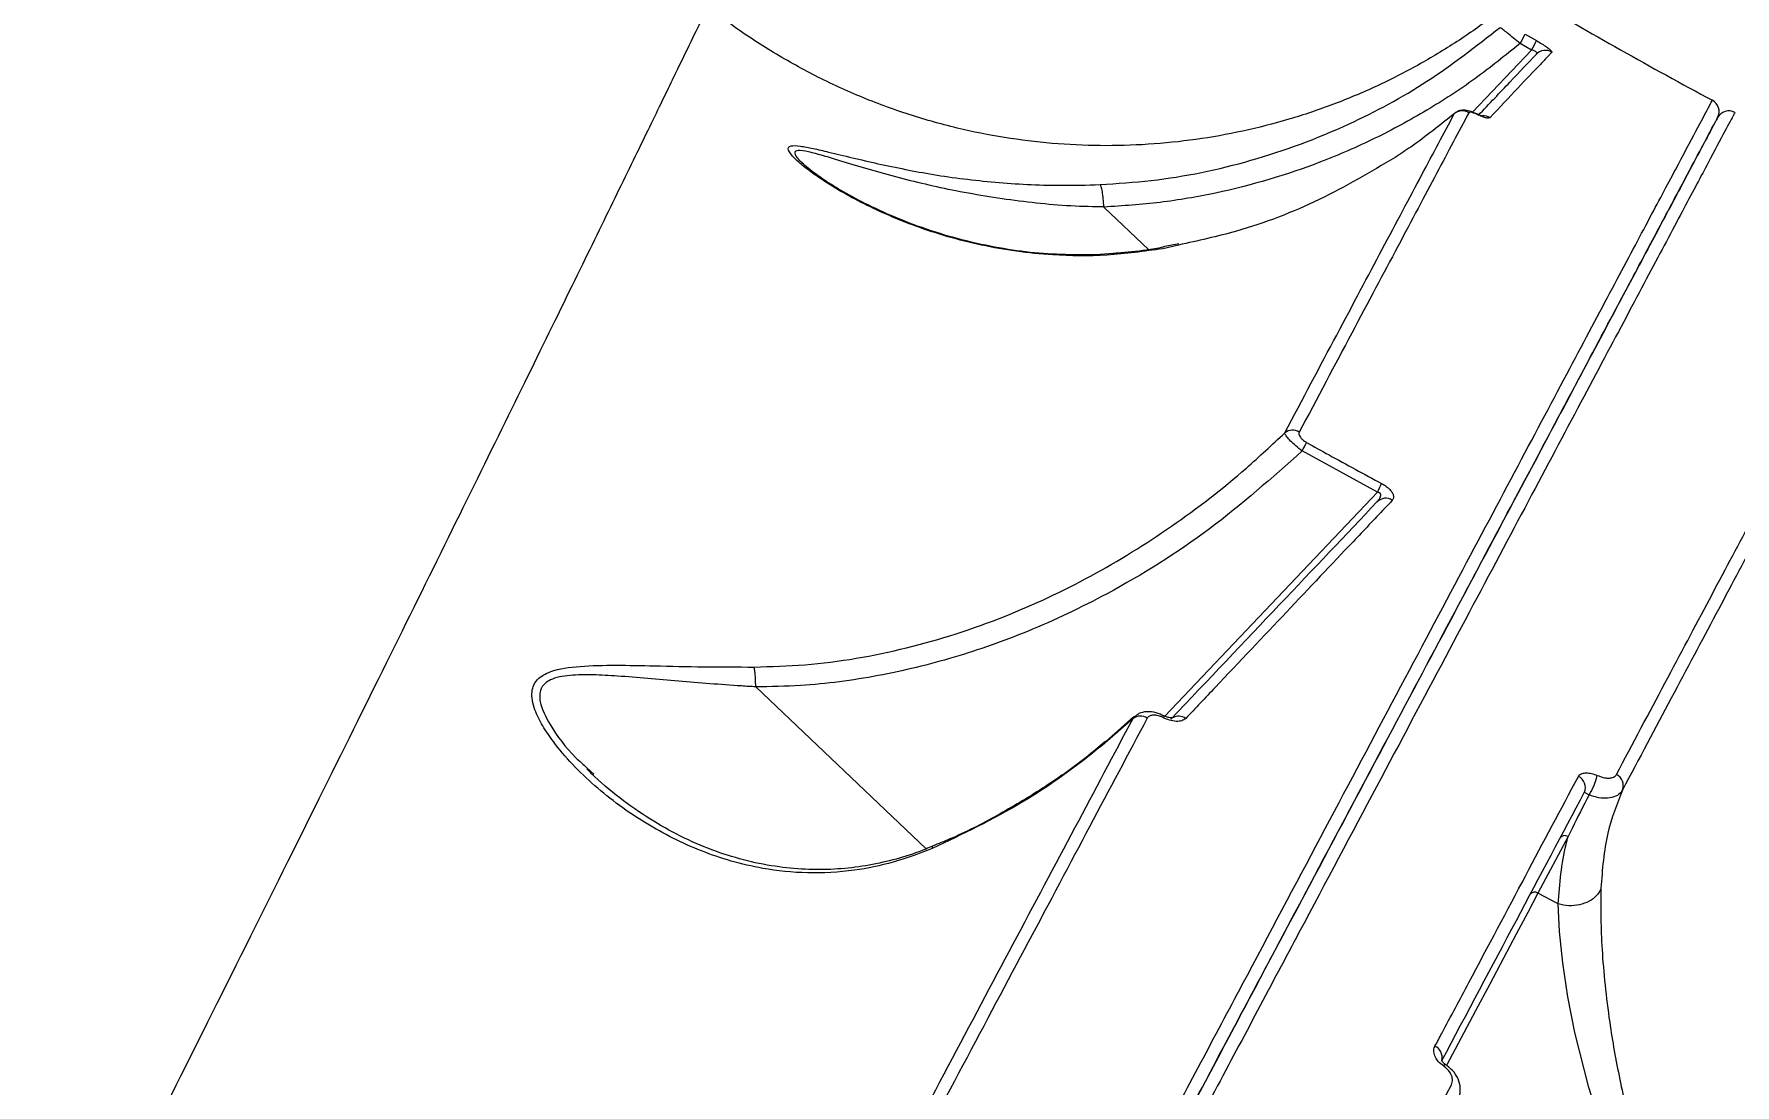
# Model space of a CAD drawing. Header units: millimetres. Extents: x -7245 to 6306, y -6696 to 5973.
# Drawn here: x -2664.7 to -2532.1, y 1915 to 1996.9 of the extents above; entities that cross this region are included whole.
import ezdxf

# ---------------------------------------------------------------- set-up
doc = ezdxf.new("R2010")
doc.units = ezdxf.units.MM
for name, color, linetype in [('DIKOM_ОБЪЕКТ', 7, 'Continuous'), ('DIKOM_РАЗМЕР_ЗОНА', 7, 'Continuous'), ('DIKOM_РАЗМЕР_ОБЪЕКТА', 7, 'Continuous')]:
    doc.layers.add(name, color=color, linetype=linetype)
doc.styles.add('style1', font='arial.ttf', dxfattribs={"width": 0.8})
doc.dimstyles.new('1-50', dxfattribs={"dimtxt": 300, "dimasz": 200, "dimexe": 100, "dimexo": 0, "dimgap": 100, "dimtad": 1, "dimtxsty": 'style1', "dimcen": 200, "dimclrd": 7, "dimclre": 7, "dimclrt": 7, "dimadec": 1, "dimazin": 2, "dimtfac": 1, "dimtmove": 0, "dimatfit": 2, "dimfxl": 0, "dimlwd": 25, "dimlwe": 18, "dimarcsym": 0})

# ---------------------------------------------------------------- blocks, each defined once
blk = doc.blocks.new('*D10')
at = {"layer": 'Defpoints', "color": 0, "transparency": 16777216}
for p in [(-4365.71, 2792.53), (4306.16, 475.6), (4306.16, -5965.27)]:
    blk.add_point(p, dxfattribs=at)
at = {"layer": 'DIKOM_РАЗМЕР_ОБЪЕКТА', "color": 7, "lineweight": 18, "transparency": 16777216}
for p, q in [((-4365.71, 2792.53), (-4365.71, -6065.27)), ((4306.16, 475.6), (4306.16, -6065.27))]:
    blk.add_line(p, q, dxfattribs=at)
at = {"layer": 'DIKOM_РАЗМЕР_ОБЪЕКТА', "color": 7, "lineweight": 25, "transparency": 16777216}
blk.add_line((-4165.71, -5965.27), (4106.16, -5965.27), dxfattribs=at)
at = {"layer": 'DIKOM_РАЗМЕР_ОБЪЕКТА', "color": 7, "transparency": 16777216}
for points in [[(-4165.71, -5931.93), (-4165.71, -5998.6), (-4365.71, -5965.27)], [(4106.16, -5931.93), (4106.16, -5998.6), (4306.16, -5965.27)]]:
    blk.add_solid(points, dxfattribs=at)
at = {"layer": 'DIKOM_РАЗМЕР_ОБЪЕКТА', "color": 7, "transparency": 16777216, "insert": (-85.78, -5712.1), "char_height": 300, "attachment_point": 5, "style": 'style1'}
blk.add_mtext('8650', dxfattribs=at)
blk = doc.blocks.new('*D11')
at = {"layer": 'Defpoints', "color": 0, "transparency": 16777216}
for p in [(-3472.32, 4472.83), (-6199.73, -2928.86), (1850.21, -2928.86)]:
    blk.add_point(p, dxfattribs=at)
at = {"layer": 'DIKOM_РАЗМЕР_ОБЪЕКТА', "color": 7, "lineweight": 18, "transparency": 16777216}
for p, q in [((-3472.32, 4472.83), (-6299.73, 4472.83)), ((1850.21, -2928.86), (-6299.73, -2928.86))]:
    blk.add_line(p, q, dxfattribs=at)
at = {"layer": 'DIKOM_РАЗМЕР_ОБЪЕКТА', "color": 7, "lineweight": 25, "transparency": 16777216}
blk.add_line((-6199.73, 4272.83), (-6199.73, -2728.86), dxfattribs=at)
at = {"layer": 'DIKOM_РАЗМЕР_ОБЪЕКТА', "color": 7, "transparency": 16777216}
for points in [[(-6233.06, 4272.83), (-6166.39, 4272.83), (-6199.73, 4472.83)], [(-6233.06, -2728.86), (-6166.39, -2728.86), (-6199.73, -2928.86)]]:
    blk.add_solid(points, dxfattribs=at)
at = {"layer": 'DIKOM_РАЗМЕР_ОБЪЕКТА', "color": 7, "transparency": 16777216, "insert": (-6452.9, 984.54), "char_height": 300, "attachment_point": 5, "rotation": 90, "style": 'style1'}
blk.add_mtext('7400', dxfattribs=at)
blk = doc.blocks.new('*D13')
at = {"layer": 'Defpoints', "color": 0, "transparency": 16777216}
for p in [(-4231.86, 5972.83), (-6795, -4928.88), (1792.4, -4928.88)]:
    blk.add_point(p, dxfattribs=at)
at = {"layer": 'DIKOM_РАЗМЕР_ЗОНА', "color": 7, "lineweight": 18, "transparency": 16777216}
for p, q in [((-4231.86, 5972.83), (-6895, 5972.83)), ((1792.4, -4928.88), (-6895, -4928.88))]:
    blk.add_line(p, q, dxfattribs=at)
at = {"layer": 'DIKOM_РАЗМЕР_ЗОНА', "color": 7, "lineweight": 25, "transparency": 16777216}
blk.add_line((-6795, 5772.83), (-6795, -4728.88), dxfattribs=at)
at = {"layer": 'DIKOM_РАЗМЕР_ЗОНА', "color": 7, "transparency": 16777216}
for points in [[(-6828.33, 5772.83), (-6761.67, 5772.83), (-6795, 5972.83)], [(-6828.33, -4728.88), (-6761.67, -4728.88), (-6795, -4928.88)]]:
    blk.add_solid(points, dxfattribs=at)
at = {"layer": 'DIKOM_РАЗМЕР_ЗОНА', "color": 7, "transparency": 16777216, "insert": (-7048.17, 972.94), "char_height": 300, "attachment_point": 5, "rotation": 90, "style": 'style1'}
blk.add_mtext('10900', dxfattribs=at)

msp = doc.modelspace()

# ---------------------------------------------------------------- linework, layer by layer
at = {"layer": 'DIKOM_ОБЪЕКТ', "color": 7, "linetype": 'Continuous', "lineweight": 15}
for p, q in [((-2547.997, 1995.641), (-2548.877, 1996.153)), ((-2548.485, 1996.89), (-2547.607, 1996.38)), ((-2552.586, 1990.805), (-2547.997, 1995.641)), ((-2552.261, 1990.673), (-2552.253, 1990.669)), ((-2604.682, 1986.767), (-2604.834, 1986.901)), ((-2604.81, 1986.867), (-2604.715, 1986.782)), ((-2577.801, 1980.095), (-2581.3, 1983.415)), ((-2575.5, 1980.458), (-2576.715, 1980.167)), ((-2575.471, 1980.54), (-2576.695, 1980.31)), ((-2559.996, 1961.205), (-2565.858, 1964.416)), ((-2576.552, 1943.759), (-2559.996, 1961.205)), ((-2595.147, 1933.436), (-2608.425, 1946.037)), ((-2579.034, 1943.59), (-2581.194, 1941.696)), ((-2578.971, 1943.725), (-2581.168, 1941.765)), ((-2579.034, 1943.59), (-2578.933, 1943.691)), ((-2581.194, 1941.696), (-2581.17, 1941.777)), ((-2621.557, 1939.719), (-2621.036, 1939.241)), ((-2545.142, 1934.382), (-2547.486, 1929.974)), ((-2545.912, 1929.137), (-2547.486, 1929.974)), ((-2545.908, 1929.135), (-2545.912, 1929.137))]:
    msp.add_line(p, q, dxfattribs=at)
at = {"layer": 'DIKOM_ОБЪЕКТ', "color": 7, "linetype": 'Continuous', "lineweight": 15, "flags": 128}
for points in [[(-2552.253, 1990.669), (-2552.243, 1990.663), (-2552.191, 1990.609)], [(-2576.633, 1943.794), (-2576.63, 1943.79), (-2576.634, 1943.74), (-2576.665, 1943.641)], [(-2547.486, 1929.974), (-2548.279, 1928.484), (-2549.183, 1926.783), (-2550.179, 1924.909), (-2551.247, 1922.901), (-2552.362, 1920.804), (-2553.5, 1918.663), (-2554.594, 1916.605)], [(-2542.417, 1894.266), (-2541.043, 1893.566), (-2538.912, 1892.893), (-2537.153, 1892.891), (-2536.397, 1893.469), (-2536.191, 1894.572), (-2536.58, 1896.443), (-2537.265, 1898.351), (-2538.09, 1900.349), (-2540.183, 1905.353), (-2542.183, 1910.614), (-2543.527, 1914.852), (-2544.615, 1919.119), (-2545.16, 1921.89), (-2545.556, 1924.554), (-2545.796, 1926.981), (-2545.908, 1929.135), (-2545.908, 1929.135), (-2545.908, 1929.135)], [(-2554.698, 1916.638), (-2554.698, 1916.638), (-2554.696, 1916.636)]]:
    msp.add_lwpolyline(points, dxfattribs=at)
at = {"layer": 'DIKOM_ОБЪЕКТ', "color": 7, "linetype": 'Continuous', "lineweight": 15}
for centre, radius, start, end in [((-2359.315, 2317.953), 579.133, 211.098848, 241.901152), ((-2359.315, 2317.953), 580.869, 211.098554, 241.901446), ((-2359.315, 2317.953), 370, 239.32132, 241.84547), ((-2554.748, 1999.747), 6.884, 328.53081, 335.48586), ((-2553.909, 1999.231), 6.916, 328.73701, 335.6606), ((-2546.904, 1994.622), 0.994, 59.52092, 136.36398), ((-2553.379, 1989.904), 1.002, 59.17087, 128.92218), ((-2551.751, 1989.511), 1.009, 58.99277, 92.95723), ((-2534.371, 1990.85), 1, 332, 61.82783), ((-2532.607, 1989.909), 1, 61.95261, 152), ((-2532.607, 1989.908), 1, 61.9654, 151.99163), ((-2566.609, 1965.029), 1.006, 58.65332, 126.93621), ((-2575.685, 1969.941), 11.273, 330.65817, 334.46673), ((-2569.015, 1966.079), 10.252, 331.61434, 335.80913), ((-2559.358, 1959.805), 0.927, 55.86357, 134.24866), ((-2578.455, 1942.76), 1.012, 58.1189, 124.94628), ((-2575.485, 1942.817), 0.941, 53.92599, 120.57868), ((-2544.734, 1938.218), 0.943, 335.87957, 64.93749), ((-2547.347, 1940.138), 4.587, 326.8404, 347.51), ((-2541.788, 1938.358), 0.951, 338.53663, 64.47931), ((-2545.399, 1934.007), 0.455, 55.65452, 143.71058), ((-2547.742, 1929.599), 0.454, 55.62415, 143.7555), ((-2555.895, 1917.193), 0.944, 346.2211, 65.93996), ((-2554.64, 1916.388), 0.257, 103.03121, 148.04415)]:
    msp.add_arc(centre, radius, start, end, dxfattribs=at)
for points, knots in [([(-2675.385, 1871.734), (-2673.166, 1876.119), (-2668.729, 1884.891), (-2662.43, 1897.391), (-2656.411, 1909.372), (-2650.513, 1921.149), (-2644.808, 1932.582), (-2639.36, 1943.54), (-2634.323, 1953.712), (-2629.73, 1963.02), (-2625.609, 1971.404), (-2622.086, 1978.597), (-2619.14, 1984.629), (-2616.738, 1989.561), (-2614.811, 1993.527), (-2613.37, 1996.499), (-2612.49, 1998.314), (-2612.103, 1999.116), (-2612.185, 1998.945), (-2612.2, 1998.915)], [0, 0, 0, 0, 0.0566673, 0.1133347, 0.1705659, 0.2277969, 0.2910647, 0.3543813, 0.4176486, 0.4827803, 0.5479668, 0.6130972, 0.6743748, 0.7356981, 0.7969749, 0.8600201, 0.9231162, 0.9861607, 1, 1, 1, 1]), ([(-2549.264, 1999.664), (-2549.825, 1999.201), (-2551.274, 1998.002), (-2553.797, 1996.26), (-2556.825, 1994.427), (-2560.04, 1992.794), (-2563.403, 1991.38), (-2566.891, 1990.206), (-2570.477, 1989.287), (-2574.138, 1988.634), (-2577.85, 1988.253), (-2581.589, 1988.15), (-2585.333, 1988.328), (-2589.059, 1988.786), (-2592.871, 1989.548), (-2596.723, 1990.641), (-2600.56, 1992.082), (-2604.223, 1993.803), (-2607.676, 1995.8), (-2610.308, 1997.545), (-2611.717, 1998.702), (-2612.111, 1999.026)], [0, 0, 0, 0, 0.0320936, 0.0829335, 0.1351087, 0.1881765, 0.2418529, 0.295965, 0.35039, 0.4050429, 0.4598819, 0.5148552, 0.5699326, 0.6250941, 0.6803266, 0.7413046, 0.8015621, 0.8609738, 0.919605, 0.9774964, 1, 1, 1, 1]), ([(-2581.587, 1985.163), (-2580.266, 1985.25), (-2576.298, 1985.513), (-2569.722, 1986.879), (-2562.514, 1989.561), (-2555.987, 1993.073), (-2552.299, 1995.95), (-2550.439, 1997.402)], [0, 0, 0, 0, 0.1161099, 0.3488672, 0.5873493, 0.7918641, 1, 1, 1, 1]), ([(-2548.877, 1996.153), (-2549.05, 1996.296), (-2549.398, 1996.584), (-2549.864, 1996.963), (-2550.216, 1997.244), (-2550.396, 1997.38), (-2550.428, 1997.396), (-2550.439, 1997.402)], [0, 0, 0, 0, 0.2222544, 0.4447971, 0.6638655, 0.8806227, 1, 1, 1, 1]), ([(-2548.877, 1996.153), (-2550.038, 1995.217), (-2552.361, 1993.344), (-2556.157, 1990.884), (-2560.17, 1988.708), (-2565.594, 1986.346), (-2571.219, 1984.687), (-2576.914, 1983.704), (-2579.838, 1983.511), (-2581.3, 1983.415)], [0, 0, 0, 0, 0.1264516, 0.2528979, 0.3828666, 0.5128341, 0.7531136, 0.876567, 1, 1, 1, 1]), ([(-2547.607, 1996.38), (-2547.466, 1996.296), (-2547.182, 1996.128), (-2546.811, 1995.881), (-2546.543, 1995.679), (-2546.395, 1995.536), (-2546.399, 1995.497), (-2546.4, 1995.478)], [0, 0, 0, 0, 0.2063386, 0.4132817, 0.6142857, 0.8134956, 1, 1, 1, 1]), ([(-2552.145, 1990.543), (-2551.275, 1991.46), (-2549.424, 1993.411), (-2548.247, 1994.651), (-2547.624, 1995.308)], [0, 0, 0, 0, 0.4701748, 1, 1, 1, 1]), ([(-2546.4, 1995.478), (-2546.455, 1995.42), (-2546.731, 1995.129), (-2547.523, 1994.292), (-2548.972, 1992.762), (-2550.478, 1991.172), (-2551.231, 1990.376)], [0, 0, 0, 0, 0.0480638, 0.2403267, 0.6198861, 1, 1, 1, 1]), ([(-2547.624, 1995.308), (-2547.606, 1995.332), (-2547.571, 1995.378), (-2547.582, 1995.455), (-2547.631, 1995.509), (-2547.69, 1995.551), (-2547.749, 1995.579), (-2547.857, 1995.616), (-2547.935, 1995.63), (-2547.997, 1995.641)], [0, 0, 0, 0, 0.2066155, 0.4047855, 0.5397779, 0.5904767, 0.7296089, 0.7858897, 1, 1, 1, 1]), ([(-2532.137, 1990.791), (-2532.163, 1990.742), (-2532.233, 1990.61), (-2532.849, 1989.451), (-2534.132, 1987.038), (-2536.039, 1983.452), (-2538.58, 1978.673), (-2541.764, 1972.685), (-2545.519, 1965.621), (-2549.822, 1957.531), (-2554.631, 1948.484), (-2560.029, 1938.335), (-2566.018, 1927.069), (-2572.594, 1914.702), (-2579.612, 1901.504), (-2587.036, 1887.541), (-2594.825, 1872.893), (-2603.104, 1857.321), (-2611.867, 1840.841), (-2621.094, 1823.488), (-2630.469, 1805.854), (-2639.943, 1788.038), (-2649.461, 1770.136), (-2659.295, 1751.642), (-2669.424, 1732.593), (-2679.821, 1713.039), (-2690.402, 1693.137), (-2701.14, 1672.944), (-2711.999, 1652.521), (-2723.017, 1631.799), (-2734.161, 1610.839), (-2745.396, 1589.711), (-2756.474, 1568.877), (-2767.359, 1548.404), (-2778.024, 1528.347), (-2788.641, 1508.379), (-2799.172, 1488.573), (-2809.571, 1469.015), (-2819.03, 1451.227), (-2824.901, 1440.185), (-2827.497, 1435.303)], [0, 0, 0, 0, 0.0156515, 0.0421674, 0.0687037, 0.0952197, 0.122506, 0.1498143, 0.1771005, 0.2036164, 0.2301527, 0.2566688, 0.283955, 0.3112632, 0.3385494, 0.3650657, 0.391602, 0.4181178, 0.4454043, 0.4727127, 0.4999987, 0.52556, 0.5511397, 0.5767005, 0.6029494, 0.6292179, 0.6554667, 0.6819824, 0.7085188, 0.7350352, 0.7623214, 0.7896296, 0.8169158, 0.8434322, 0.8699686, 0.8964846, 0.9237709, 0.951079, 0.9783653, 1, 1, 1, 1]), ([(-2632.083, 1807.079), (-2630.235, 1810.556), (-2625.255, 1819.922), (-2617.404, 1834.687), (-2608.643, 1851.163), (-2600.181, 1867.078), (-2592.054, 1882.362), (-2584.301, 1896.943), (-2577.092, 1910.501), (-2570.439, 1923.012), (-2564.343, 1934.478), (-2558.702, 1945.086), (-2553.557, 1954.761), (-2548.941, 1963.445), (-2544.951, 1970.947), (-2541.589, 1977.27), (-2538.84, 1982.441), (-2536.658, 1986.544), (-2535.076, 1989.519), (-2534.115, 1991.327), (-2533.9, 1991.732), (-2533.9, 1991.732), (-2533.9, 1991.732)], [0, 0, 0, 0, 0.0313058, 0.0843369, 0.1374098, 0.1904414, 0.2450131, 0.2996295, 0.3542018, 0.4072332, 0.4603055, 0.5133368, 0.5679087, 0.6225254, 0.6770972, 0.7301281, 0.7832, 0.8362308, 0.8908021, 0.9454178, 0.9999886, 1, 1, 1, 1]), ([(-2567.213, 1965.834), (-2565.829, 1968.439), (-2563.061, 1973.648), (-2559.534, 1980.286), (-2556.436, 1986.115), (-2554.818, 1989.161), (-2554.009, 1990.684)], [0, 0, 0, 0, 0.2486164, 0.4972301, 0.7486151, 1, 1, 1, 1]), ([(-2552.866, 1990.764), (-2553.667, 1989.258), (-2555.268, 1986.245), (-2558.348, 1980.449), (-2561.883, 1973.796), (-2564.684, 1968.525), (-2566.085, 1965.889)], [0, 0, 0, 0, 0.2486165, 0.4972325, 0.7486177, 1, 1, 1, 1]), ([(-2554.009, 1990.684), (-2555.123, 1989.792), (-2556.615, 1988.598), (-2558.2, 1987.551), (-2558.601, 1987.286)], [0, 0, 0, 0, 0.7468324, 1, 1, 1, 1]), ([(-2552.255, 1990.665), (-2552.405, 1990.733), (-2552.712, 1990.872), (-2553.088, 1990.964), (-2553.479, 1990.957), (-2553.805, 1990.859), (-2553.966, 1990.714), (-2554.04, 1990.649)], [0, 0, 0, 0, 0.2483976, 0.511262, 0.6880103, 0.8586456, 1, 1, 1, 1]), ([(-2552.191, 1990.609), (-2552.253, 1990.637), (-2552.41, 1990.709), (-2552.623, 1990.781), (-2552.803, 1990.812), (-2552.845, 1990.78), (-2552.866, 1990.764)], [0, 0, 0, 0, 0.1835756, 0.4627897, 0.7309021, 1, 1, 1, 1]), ([(-2551.799, 1990.495), (-2551.799, 1990.495), (-2551.8, 1990.495), (-2551.862, 1990.51), (-2551.998, 1990.558), (-2552.143, 1990.614), (-2552.243, 1990.666), (-2552.26, 1990.674)], [0, 0, 0, 0, 0.1116624, 0.3120973, 0.5910446, 0.9335087, 1, 1, 1, 1]), ([(-2551.231, 1990.376), (-2551.271, 1990.358), (-2551.35, 1990.322), (-2551.639, 1990.383), (-2551.938, 1990.493), (-2552.135, 1990.583), (-2552.191, 1990.609)], [0, 0, 0, 0, 0.2927669, 0.5850535, 0.8819403, 1, 1, 1, 1]), ([(-2828.145, 1436.211), (-2825.555, 1441.082), (-2819.753, 1451.995), (-2810.421, 1469.546), (-2800.195, 1488.778), (-2789.729, 1508.463), (-2779.077, 1528.495), (-2768.289, 1548.785), (-2757.396, 1569.271), (-2746.416, 1589.922), (-2735.367, 1610.702), (-2724.286, 1631.543), (-2713.222, 1652.35), (-2702.23, 1673.025), (-2691.475, 1693.251), (-2680.976, 1712.997), (-2670.739, 1732.25), (-2660.66, 1751.205), (-2650.784, 1769.781), (-2641.151, 1787.896), (-2631.675, 1805.718), (-2622.386, 1823.188), (-2613.31, 1840.258), (-2604.587, 1856.665), (-2596.256, 1872.333), (-2588.357, 1887.188), (-2580.919, 1901.176), (-2573.964, 1914.257), (-2567.494, 1926.426), (-2561.524, 1937.653), (-2556.082, 1947.889), (-2551.192, 1957.084), (-2547.151, 1964.685), (-2543.85, 1970.893), (-2541.17, 1975.933), (-2538.88, 1980.24), (-2536.963, 1983.845), (-2535.441, 1986.709), (-2534.34, 1988.78), (-2533.638, 1990.098), (-2533.539, 1990.285), (-2533.49, 1990.378)], [0, 0, 0, 0, 0.021635, 0.048472, 0.0753938, 0.1023581, 0.1293232, 0.1562448, 0.1830819, 0.2099188, 0.2368401, 0.263805, 0.2907699, 0.3176915, 0.3445287, 0.3703765, 0.3962996, 0.4222616, 0.4482235, 0.4741472, 0.4999949, 0.526832, 0.5537537, 0.5807181, 0.6076825, 0.6346043, 0.6614411, 0.6882784, 0.7151997, 0.7421646, 0.769129, 0.7960506, 0.8228877, 0.8446334, 0.8664016, 0.8881699, 0.9099155, 0.9324241, 0.9549578, 0.9774915, 1, 1, 1, 1]), ([(-2533.488, 1990.381), (-2533.55, 1990.266), (-2533.672, 1990.035), (-2534.65, 1988.196), (-2536.197, 1985.287), (-2538.362, 1981.214), (-2541.122, 1976.024), (-2544.477, 1969.714), (-2548.432, 1962.275), (-2552.97, 1953.741), (-2558.07, 1944.149), (-2563.709, 1933.544), (-2569.86, 1921.975), (-2576.09, 1910.257), (-2582.285, 1898.608), (-2588.337, 1887.225), (-2594.681, 1875.293), (-2601.381, 1862.694), (-2608.436, 1849.424), (-2615.848, 1835.485), (-2623.496, 1821.1), (-2628.791, 1811.143), (-2631.437, 1806.167)], [0, 0, 0, 0, 0.0536724, 0.1075148, 0.1614425, 0.2153707, 0.2692131, 0.3228859, 0.3765593, 0.4304018, 0.4843308, 0.5382594, 0.5921021, 0.6457754, 0.6892672, 0.7328038, 0.7763395, 0.8198309, 0.8648484, 0.9099158, 0.9549831, 1, 1, 1, 1]), ([(-2576.715, 1980.167), (-2578.172, 1979.966), (-2581.088, 1979.563), (-2585.869, 1979.622), (-2590.924, 1980.334), (-2595.808, 1981.763), (-2600.062, 1983.607), (-2602.859, 1985.229), (-2604.571, 1986.461), (-2605.468, 1987.233), (-2605.994, 1987.898), (-2605.807, 1988.225), (-2605.015, 1988.19), (-2603.971, 1987.989), (-2602.053, 1987.526), (-2600.241, 1987.103), (-2598.904, 1986.791)], [0, 0, 0, 0, 0.0875595, 0.1752659, 0.2966864, 0.4182747, 0.5239361, 0.6293742, 0.6699286, 0.7103663, 0.7524644, 0.7949622, 0.831961, 0.8668577, 0.9018579, 1, 1, 1, 1]), ([(-2581.304, 1983.422), (-2581.305, 1983.422), (-2581.602, 1983.439), (-2583.718, 1983.44), (-2587.64, 1983.788), (-2592.776, 1984.596), (-2597.591, 1985.739), (-2601.014, 1986.765), (-2603.191, 1987.422), (-2604.346, 1987.738), (-2605.164, 1987.868), (-2605.396, 1987.75), (-2605.393, 1987.513), (-2605.261, 1987.257), (-2604.901, 1986.945), (-2604.81, 1986.867)], [0, 0, 0, 0, 0.0001344, 0.027901, 0.1988242, 0.3734291, 0.5376168, 0.7050029, 0.7605234, 0.8170355, 0.8723025, 0.9177659, 0.9272723, 0.9818162, 1, 1, 1, 1]), ([(-2580.261, 1979.823), (-2580.367, 1979.812), (-2581.384, 1979.702), (-2583.317, 1979.671), (-2586.061, 1979.754), (-2588.824, 1980.09), (-2591.636, 1980.645), (-2594.46, 1981.432), (-2597.173, 1982.418), (-2599.579, 1983.502), (-2601.539, 1984.544), (-2602.987, 1985.436), (-2603.976, 1986.133), (-2604.569, 1986.608), (-2604.755, 1986.788), (-2604.822, 1986.853)], [0, 0, 0, 0, 0.0101566, 0.0979829, 0.1901137, 0.2856953, 0.3852652, 0.4930898, 0.605009, 0.7102136, 0.7981252, 0.8749298, 0.9336596, 0.9758036, 1, 1, 1, 1]), ([(-2598.904, 1986.791), (-2597.487, 1986.494), (-2594.587, 1985.886), (-2589.813, 1985.3), (-2585.422, 1985.057), (-2582.639, 1985.134), (-2581.587, 1985.163)], [0, 0, 0, 0, 0.2684733, 0.5491441, 0.8296124, 1, 1, 1, 1]), ([(-2558.601, 1987.286), (-2560.545, 1986.14), (-2564.471, 1983.825), (-2570.209, 1981.607), (-2573.982, 1980.787), (-2575.5, 1980.458)], [0, 0, 0, 0, 0.3695461, 0.7463083, 1, 1, 1, 1]), ([(-2581.304, 1983.422), (-2581.319, 1983.643), (-2581.349, 1984.083), (-2581.422, 1984.635), (-2581.498, 1984.991), (-2581.554, 1985.128), (-2581.581, 1985.156), (-2581.587, 1985.163)], [0, 0, 0, 0, 0.2524944, 0.505114, 0.7575737, 0.9486484, 1, 1, 1, 1]), ([(-2581.3, 1983.415), (-2581.301, 1983.416), (-2581.302, 1983.417), (-2581.304, 1983.42), (-2581.304, 1983.422), (-2581.304, 1983.422)], [0, 0, 0, 0, 0.4629363, 0.8149734, 1, 1, 1, 1]), ([(-2576.685, 1980.285), (-2577.121, 1980.205), (-2578.321, 1979.986), (-2579.506, 1979.887), (-2580.261, 1979.823)], [0, 0, 0, 0, 0.3629279, 1, 1, 1, 1]), ([(-2576.673, 1980.193), (-2576.683, 1980.195), (-2576.699, 1980.198), (-2576.711, 1980.175), (-2576.715, 1980.167)], [0, 0, 0, 0, 0.6217773, 1, 1, 1, 1]), ([(-2608.555, 1947.591), (-2607.232, 1947.631), (-2603.228, 1947.751), (-2596.624, 1948.915), (-2589.171, 1951.304), (-2582.273, 1954.552), (-2575.974, 1958.451), (-2570.984, 1962.297), (-2568.201, 1964.908), (-2567.213, 1965.834)], [0, 0, 0, 0, 0.0853532, 0.258258, 0.4312947, 0.5912902, 0.7518439, 0.91196, 1, 1, 1, 1]), ([(-2565.858, 1964.416), (-2566.024, 1964.548), (-2566.357, 1964.812), (-2566.774, 1965.203), (-2567.071, 1965.534), (-2567.2, 1965.736), (-2567.21, 1965.81), (-2567.213, 1965.834)], [0, 0, 0, 0, 0.2221811, 0.4444984, 0.6651616, 0.892262, 1, 1, 1, 1]), ([(-2566.085, 1965.889), (-2566.088, 1965.882), (-2566.112, 1965.834), (-2566.123, 1965.734), (-2566.065, 1965.57), (-2565.939, 1965.399), (-2565.75, 1965.226), (-2565.592, 1965.13), (-2565.512, 1965.081)], [0, 0, 0, 0, 0.0355533, 0.2573691, 0.4482695, 0.6281476, 0.8142139, 1, 1, 1, 1]), ([(-2565.858, 1964.416), (-2568.213, 1962.325), (-2572.922, 1958.144), (-2580.23, 1953.579), (-2586.967, 1950.366), (-2592.954, 1948.247), (-2598.874, 1946.819), (-2604.066, 1946.123), (-2607.261, 1946.06), (-2608.425, 1946.037)], [0, 0, 0, 0, 0.1992582, 0.3984559, 0.542931, 0.6708113, 0.7989905, 0.9267459, 1, 1, 1, 1]), ([(-2565.512, 1965.081), (-2564.931, 1964.757), (-2562.989, 1963.675), (-2561.033, 1962.618), (-2559.664, 1961.878)], [0, 0, 0, 0, 0.2996322, 1, 1, 1, 1]), ([(-2541.378, 1939.216), (-2540.095, 1941.63), (-2537.529, 1946.457), (-2534.079, 1952.948), (-2530.9, 1958.926), (-2529.063, 1962.381), (-2528.145, 1964.108)], [0, 0, 0, 0, 0.2490987, 0.4981961, 0.7490999, 1, 1, 1, 1]), ([(-2527.701, 1962.844), (-2528.61, 1961.134), (-2530.429, 1957.713), (-2533.589, 1951.769), (-2537.036, 1945.285), (-2539.614, 1940.435), (-2540.903, 1938.01)], [0, 0, 0, 0, 0.2490983, 0.4981944, 0.7490964, 1, 1, 1, 1]), ([(-2559.664, 1961.878), (-2559.543, 1961.808), (-2559.302, 1961.666), (-2559.012, 1961.411), (-2558.815, 1961.155), (-2558.72, 1960.907), (-2558.734, 1960.709), (-2558.808, 1960.612), (-2558.838, 1960.573)], [0, 0, 0, 0, 0.1643568, 0.3291907, 0.4897633, 0.6615829, 0.8613771, 1, 1, 1, 1]), ([(-2576.082, 1943.528), (-2573.199, 1946.566), (-2567.423, 1952.653), (-2562.48, 1957.861), (-2560.005, 1960.469)], [0, 0, 0, 0, 0.4991812, 1, 1, 1, 1]), ([(-2558.838, 1960.573), (-2559.037, 1960.362), (-2560.033, 1959.31), (-2562.697, 1956.498), (-2567.025, 1951.926), (-2571.453, 1947.251), (-2574.164, 1944.388), (-2574.931, 1943.578)], [0, 0, 0, 0, 0.0413692, 0.2068734, 0.5381538, 0.8694351, 1, 1, 1, 1]), ([(-2560.005, 1960.469), (-2559.966, 1960.513), (-2559.874, 1960.616), (-2559.773, 1960.777), (-2559.726, 1960.925), (-2559.731, 1961.023), (-2559.753, 1961.083), (-2559.789, 1961.131), (-2559.845, 1961.171), (-2559.917, 1961.197), (-2559.969, 1961.202), (-2559.996, 1961.205)], [0, 0, 0, 0, 0.1852257, 0.430485, 0.6102515, 0.6935618, 0.7465551, 0.8084721, 0.8666873, 0.9300396, 1, 1, 1, 1]), ([(-2594.694, 1933.448), (-2595.699, 1933.07), (-2597.71, 1932.312), (-2600.991, 1931.654), (-2604.425, 1931.466), (-2608.471, 1931.888), (-2612.748, 1933.139), (-2617.118, 1935.359), (-2621.086, 1938.26), (-2623.66, 1940.964), (-2625.066, 1943.019), (-2625.723, 1944.347), (-2625.984, 1945.63), (-2625.537, 1946.675), (-2624.276, 1947.391), (-2622.123, 1947.693), (-2619.343, 1947.749), (-2616.106, 1947.676), (-2612.509, 1947.598), (-2609.873, 1947.593), (-2608.555, 1947.591)], [0, 0, 0, 0, 0.048208, 0.0964662, 0.1564805, 0.2165956, 0.3050959, 0.3937432, 0.4869533, 0.5799887, 0.6113379, 0.6426245, 0.679783, 0.7100222, 0.7402834, 0.7862464, 0.8340954, 0.8820709, 0.9410304, 1, 1, 1, 1]), ([(-2608.43, 1946.045), (-2608.431, 1946.045), (-2608.804, 1946.064), (-2610.83, 1946.194), (-2614.48, 1946.475), (-2618.333, 1946.842), (-2621.127, 1946.998), (-2622.957, 1946.982), (-2624.42, 1946.705), (-2625.004, 1946.203), (-2625.28, 1945.627), (-2625.302, 1944.695), (-2624.36, 1942.821), (-2623.028, 1941.024), (-2621.858, 1939.986), (-2621.557, 1939.719)], [0, 0, 0, 0, 0.0001595, 0.0373752, 0.2021679, 0.370076, 0.4407297, 0.5125876, 0.5872449, 0.6428804, 0.6493756, 0.7117397, 0.8087222, 0.9508472, 1, 1, 1, 1]), ([(-2608.43, 1946.045), (-2608.435, 1946.266), (-2608.446, 1946.707), (-2608.49, 1947.209), (-2608.53, 1947.475), (-2608.551, 1947.571), (-2608.555, 1947.591)], [0, 0, 0, 0, 0.3413281, 0.6827238, 0.9341075, 1, 1, 1, 1]), ([(-2608.425, 1946.037), (-2608.426, 1946.038), (-2608.428, 1946.04), (-2608.43, 1946.043), (-2608.43, 1946.045), (-2608.43, 1946.045)], [0, 0, 0, 0, 0.4308498, 0.779825, 1, 1, 1, 1]), ([(-2576.638, 1943.787), (-2576.833, 1943.876), (-2577.276, 1944.078), (-2577.943, 1944.136), (-2578.543, 1944.023), (-2578.825, 1943.799), (-2578.943, 1943.706)], [0, 0, 0, 0, 0.2445219, 0.5573857, 0.8147277, 1, 1, 1, 1]), ([(-2598.746, 1906.499), (-2596.954, 1909.871), (-2593.369, 1916.615), (-2588.32, 1926.116), (-2583.497, 1935.191), (-2580.522, 1940.79), (-2579.034, 1943.59)], [0, 0, 0, 0, 0.2491193, 0.4982408, 0.7491197, 1, 1, 1, 1]), ([(-2577.92, 1943.619), (-2579.399, 1940.836), (-2582.357, 1935.271), (-2587.172, 1926.211), (-2592.236, 1916.683), (-2595.851, 1909.882), (-2597.658, 1906.482)], [0, 0, 0, 0, 0.2491206, 0.4982436, 0.749122, 1, 1, 1, 1]), ([(-2576.665, 1943.641), (-2576.707, 1943.662), (-2576.876, 1943.744), (-2577.18, 1943.834), (-2577.517, 1943.851), (-2577.785, 1943.784), (-2577.875, 1943.674), (-2577.92, 1943.619)], [0, 0, 0, 0, 0.0799737, 0.3181284, 0.5555213, 0.7773478, 1, 1, 1, 1]), ([(-2574.931, 1943.578), (-2575.023, 1943.511), (-2575.206, 1943.376), (-2575.661, 1943.338), (-2576.169, 1943.419), (-2576.51, 1943.572), (-2576.665, 1943.641)], [0, 0, 0, 0, 0.2591977, 0.5177868, 0.7813334, 1, 1, 1, 1]), ([(-2575.953, 1943.623), (-2575.951, 1943.623), (-2575.946, 1943.624), (-2576.045, 1943.614), (-2576.229, 1943.641), (-2576.444, 1943.702), (-2576.581, 1943.772), (-2576.633, 1943.799)], [0, 0, 0, 0, 0.123234, 0.3457238, 0.6011851, 0.8487321, 1, 1, 1, 1]), ([(-2581.194, 1941.696), (-2581.279, 1941.625), (-2583.336, 1939.921), (-2587.64, 1936.797), (-2592.327, 1934.572), (-2594.694, 1933.448)], [0, 0, 0, 0, 0.0209567, 0.5055858, 1, 1, 1, 1]), ([(-2581.189, 1941.801), (-2581.686, 1941.38), (-2583.238, 1940.062), (-2586.049, 1938.114), (-2589.593, 1935.995), (-2592.473, 1934.508), (-2594.202, 1933.828), (-2594.658, 1933.649)], [0, 0, 0, 0, 0.1236433, 0.3867114, 0.647866, 0.9073291, 1, 1, 1, 1]), ([(-2594.649, 1933.641), (-2595.007, 1933.488), (-2596.029, 1933.052), (-2597.778, 1932.534), (-2599.893, 1932.074), (-2602.087, 1931.822), (-2604.34, 1931.788), (-2606.697, 1931.995), (-2609.125, 1932.46), (-2611.591, 1933.211), (-2614.035, 1934.243), (-2616.446, 1935.56), (-2618.777, 1937.167), (-2620.514, 1938.576), (-2621.391, 1939.458), (-2621.594, 1939.661)], [0, 0, 0, 0, 0.0335915, 0.0958199, 0.1615322, 0.2308144, 0.3040579, 0.3817661, 0.4679022, 0.5579794, 0.6527108, 0.7524648, 0.8572204, 0.9669996, 1, 1, 1, 1]), ([(-2555.51, 1918.055), (-2555.332, 1918.39), (-2554.441, 1920.066), (-2552.027, 1924.607), (-2548.394, 1931.439), (-2545.689, 1936.526), (-2544.335, 1939.072)], [0, 0, 0, 0, 0.0441452, 0.2207189, 0.6100143, 1, 1, 1, 1]), ([(-2544.335, 1939.072), (-2544.322, 1939.094), (-2544.262, 1939.191), (-2544.078, 1939.311), (-2543.733, 1939.362), (-2543.317, 1939.315), (-2543.018, 1939.202), (-2542.868, 1939.145)], [0, 0, 0, 0, 0.0733284, 0.3225412, 0.555049, 0.7773128, 1, 1, 1, 1]), ([(-2542.868, 1939.145), (-2542.717, 1939.088), (-2542.414, 1938.974), (-2541.993, 1938.925), (-2541.641, 1938.976), (-2541.453, 1939.096), (-2541.392, 1939.194), (-2541.378, 1939.216)], [0, 0, 0, 0, 0.2211608, 0.4417503, 0.6744331, 0.9251503, 1, 1, 1, 1]), ([(-2543.874, 1937.833), (-2545.608, 1934.572), (-2549.08, 1928.041), (-2553.04, 1920.594), (-2555.022, 1916.866)], [0, 0, 0, 0, 0.4992708, 1, 1, 1, 1]), ([(-2543.507, 1937.628), (-2543.955, 1936.758), (-2544.511, 1935.678), (-2545.039, 1934.593), (-2545.142, 1934.382)], [0, 0, 0, 0, 0.8059099, 1, 1, 1, 1]), ([(-2543.507, 1937.628), (-2543.548, 1937.651), (-2543.595, 1937.678), (-2543.68, 1937.726), (-2543.763, 1937.773), (-2543.842, 1937.816), (-2543.871, 1937.832), (-2543.873, 1937.833), (-2543.874, 1937.833)], [0, 0, 0, 0, 0.1600048, 0.1866751, 0.3963977, 0.639937, 0.9173263, 1, 1, 1, 1]), ([(-2540.903, 1938.01), (-2540.93, 1937.964), (-2541.047, 1937.763), (-2541.393, 1937.499), (-2542.015, 1937.344), (-2542.744, 1937.371), (-2543.251, 1937.542), (-2543.507, 1937.628)], [0, 0, 0, 0, 0.0735381, 0.3198202, 0.5508132, 0.773426, 1, 1, 1, 1]), ([(-2540.903, 1938.01), (-2541.333, 1936.914), (-2542.275, 1934.518), (-2542.473, 1931.822), (-2542.58, 1930.36)], [0, 0, 0, 0, 0.4574453, 1, 1, 1, 1]), ([(-2594.634, 1933.591), (-2594.653, 1933.589), (-2594.686, 1933.586), (-2594.694, 1933.509), (-2594.694, 1933.463), (-2594.694, 1933.448)], [0, 0, 0, 0, 0.4947766, 0.8373172, 1, 1, 1, 1]), ([(-2545.912, 1929.137), (-2545.786, 1930.711), (-2545.643, 1932.503), (-2545.196, 1934.179), (-2545.142, 1934.382)], [0, 0, 0, 0, 0.8785814, 1, 1, 1, 1]), ([(-2542.58, 1930.36), (-2542.582, 1930.28), (-2542.598, 1929.56), (-2542.599, 1928.041), (-2542.508, 1925.579), (-2542.284, 1922.845), (-2541.863, 1919.449), (-2541.15, 1915.465), (-2540.012, 1910.595), (-2538.489, 1905.468), (-2537.086, 1901.222), (-2536.108, 1898.163), (-2535.546, 1896.061), (-2535.283, 1894.206), (-2535.592, 1892.828), (-2536.562, 1892.008), (-2538.233, 1891.914), (-2540.296, 1892.44), (-2542.468, 1893.464), (-2544.62, 1894.864), (-2545.934, 1896.146), (-2546.591, 1896.788)], [0, 0, 0, 0, 0.0056291, 0.0508137, 0.0960154, 0.1438704, 0.1917631, 0.2633164, 0.3349735, 0.4270928, 0.5191846, 0.5590191, 0.5987849, 0.6438189, 0.6799261, 0.716069, 0.7691181, 0.823719, 0.8784568, 0.9392279, 1, 1, 1, 1]), ([(-2542.58, 1930.36), (-2542.592, 1930.328), (-2542.666, 1930.125), (-2542.917, 1929.745), (-2543.479, 1929.315), (-2544.239, 1929.042), (-2545.092, 1928.957), (-2545.636, 1929.076), (-2545.908, 1929.135)], [0, 0, 0, 0, 0.0319719, 0.2048437, 0.4035923, 0.6023615, 0.8011875, 1, 1, 1, 1]), ([(-2504.301, 1925.773), (-2504.893, 1924.651), (-2506.079, 1922.403), (-2508.563, 1917.693), (-2511.549, 1912.032), (-2515.071, 1905.352), (-2519.103, 1897.707), (-2523.637, 1889.105), (-2528.677, 1879.544), (-2534.203, 1869.059), (-2540.194, 1857.689), (-2546.62, 1845.49), (-2553.452, 1832.517), (-2560.673, 1818.8), (-2568.28, 1804.347), (-2576.251, 1789.196), (-2584.557, 1773.403), (-2593.157, 1757.042), (-2602.012, 1740.189), (-2611.1, 1722.882), (-2620.411, 1705.141), (-2629.925, 1687.002), (-2639.604, 1668.533), (-2649.404, 1649.822), (-2659.276, 1630.954), (-2669.201, 1611.971), (-2679.16, 1592.901), (-2689.136, 1573.778), (-2699.09, 1554.675), (-2708.973, 1535.68), (-2718.742, 1516.881), (-2727.646, 1499.718), (-2735.71, 1484.15), (-2740.52, 1474.847), (-2742.925, 1470.196)], [0, 0, 0, 0, 0.0315567, 0.0632129, 0.0949194, 0.1266266, 0.1582827, 0.1898395, 0.2213973, 0.2530543, 0.2847622, 0.3164699, 0.3481272, 0.3796854, 0.4112652, 0.4429445, 0.4746742, 0.5064044, 0.5380839, 0.5696643, 0.6012951, 0.6330258, 0.6648067, 0.6965877, 0.7283185, 0.7599497, 0.7916592, 0.823468, 0.8553266, 0.8871865, 0.9189955, 0.9507054, 0.9753529, 1, 1, 1, 1]), ([(-2554.858, 1916.524), (-2554.992, 1916.628), (-2555.257, 1916.835), (-2555.513, 1917.226), (-2555.628, 1917.635), (-2555.584, 1917.912), (-2555.518, 1918.04), (-2555.51, 1918.055)], [0, 0, 0, 0, 0.2147085, 0.4258335, 0.681751, 0.9641336, 1, 1, 1, 1]), ([(-2554.694, 1916.639), (-2554.712, 1916.65), (-2554.775, 1916.69), (-2554.864, 1916.772), (-2554.946, 1916.871), (-2554.991, 1916.959), (-2554.993, 1916.971), (-2554.994, 1916.977)], [0, 0, 0, 0, 0.066447, 0.2343878, 0.4316264, 0.6854301, 1, 1, 1, 1]), ([(-2554.231, 1915.038), (-2554.184, 1915.181), (-2554.099, 1915.433), (-2554.232, 1915.857), (-2554.477, 1916.227), (-2554.731, 1916.425), (-2554.858, 1916.524)], [0, 0, 0, 0, 0.3291882, 0.579772, 0.7886159, 1, 1, 1, 1]), ([(-2553.76, 1913.869), (-2553.723, 1913.928), (-2553.552, 1914.193), (-2553.498, 1914.782), (-2553.675, 1915.52), (-2554.089, 1916.175), (-2554.517, 1916.484), (-2554.708, 1916.623)], [0, 0, 0, 0, 0.0689879, 0.3117325, 0.5523274, 0.7999997, 1, 1, 1, 1]), ([(-2581.762, 1863.251), (-2579.25, 1867.976), (-2574.226, 1877.427), (-2567.16, 1890.718), (-2560.425, 1903.388), (-2556.296, 1911.155), (-2554.231, 1915.038)], [0, 0, 0, 0, 0.2485967, 0.497191, 0.7485961, 1, 1, 1, 1])]:
    msp.add_open_spline(points, degree=3, knots=knots, dxfattribs=at)

# ---------------------------------------------------------------- dimensions: what is measured, and where the dimension line sits
at = {"layer": 'DIKOM_РАЗМЕР_ЗОНА'}
dim = msp.add_linear_dim(base=(-6795.001, -4928.879), p1=(-4231.865, 5972.834), p2=(1792.398, -4928.879), angle=90, text='10900', dimstyle='1-50', dxfattribs=at)
dim.commit()
dim.dimension.update_dxf_attribs({"geometry": '*D13', "text_midpoint": (-6795.001, 972.936), "dimtype": 160})
at = {"layer": 'DIKOM_РАЗМЕР_ОБЪЕКТА'}
dim = msp.add_linear_dim(base=(-6199.728, -2928.864), p1=(-3472.315, 4472.834), p2=(1850.213, -2928.864), angle=90, text='7400', dimstyle='1-50', dxfattribs=at)
dim.commit()
dim.dimension.update_dxf_attribs({"geometry": '*D11', "text_midpoint": (-6199.728, 984.539), "dimtype": 160})
dim = msp.add_linear_dim(base=(4306.158, -5965.268), p1=(-4365.714, 2792.532), p2=(4306.158, 475.605), text='8650', dimstyle='1-50', dxfattribs=at)
dim.commit()
dim.dimension.update_dxf_attribs({"geometry": '*D10', "text_midpoint": (-85.784, -5965.268), "dimtype": 160})

doc.saveas('drawing.dxf')
